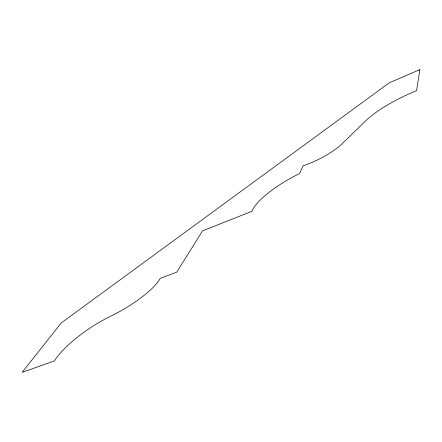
<?xml version="1.0" encoding="UTF-8"?>
<svg xmlns="http://www.w3.org/2000/svg" width="442" height="442" viewBox="0 0 442 442"><rect width="100%" height="100%" fill="white"/><g stroke="black" fill="none" stroke-linecap="round" stroke-linejoin="round"><path stroke-width="0.66" d="M419.9 69.609L416.568 90.682A57.797 14.697 -25.1 0 0 366.042 120.544L341.832 143.976A34.404 8.763 -26.9 0 1 303.101 165.783L299.604 173.529A58.913 17.017 -27.3 0 0 251.879 211.342L202.58 230.84L176.778 272.101L160.148 278.405A41.968 12.039 -31.6 0 1 147.059 292.974A52.753 14.962 -31.6 0 1 111.544 315.754A60.979 19.227 -33 0 0 54.311 360.959L22.1 372.391L61.283 322.909L389.28 82.809L419.9 69.609"/></g></svg>
